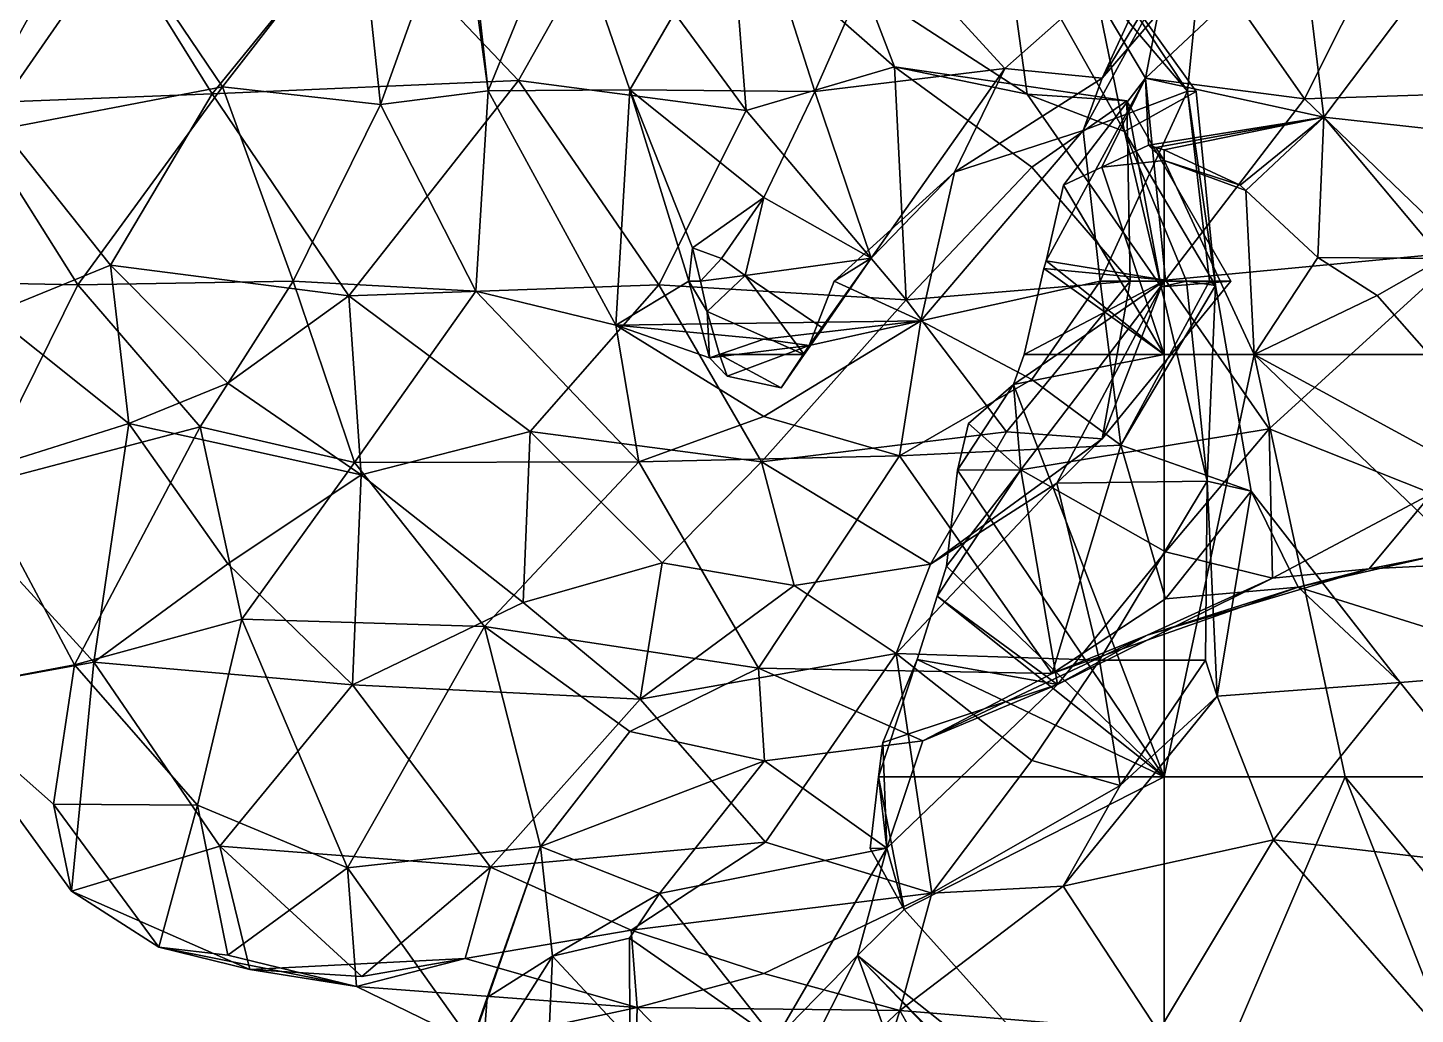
# Model space of a CAD drawing. Extents: x 290034 to 295698, y 4553723 to 4561693.
# Drawn here: x 291363.1 to 291493.6, y 4554009.3 to 4554102.1 of the extents above; entities that cross this region are included whole.
import ezdxf

# ---------------------------------------------------------------- set-up
doc = ezdxf.new("R2010")
doc.units = 0
doc.layers.add('Au_ppm_Pref_-_0_2', color=7, linetype='CONTINUOUS')

msp = doc.modelspace()

# ---------------------------------------------------------------- linework, layer by layer
at = {"layer": 'Au_ppm_Pref_-_0_2'}
for points in [[(291464.18, 4554097.33, 1816.48), (291471.18, 4554112.55, 1823.28), (291481.23, 4554117.09, 1817.36)], [(291481.23, 4554117.09, 1817.36), (291473.91, 4554113.47, 1811.41), (291464.18, 4554097.33, 1816.48)], [(291483.2, 4554095.39, 1824.23), (291493.66, 4554116.26, 1823.91), (291471.18, 4554112.55, 1823.28)], [(291483.2, 4554095.39, 1824.23), (291504.62, 4554096.07, 1824.93), (291493.66, 4554116.26, 1823.91)], [(291394.34, 4554113.16, 1799.5), (291403.75, 4554115.64, 1805.57), (291396.28, 4554094.85, 1804.73)], [(291403.75, 4554115.64, 1805.57), (291406.42, 4554096.13, 1811.45), (291396.28, 4554094.85, 1804.73)], [(291404.45, 4554113.89, 1811.49), (291406.42, 4554096.13, 1811.45), (291403.75, 4554115.64, 1805.57)], [(291419.74, 4554096.23, 1816.89), (291413.67, 4554113.89, 1814.36), (291430.92, 4554115.54, 1817.29)], [(291430.92, 4554115.54, 1817.29), (291437.13, 4554096.07, 1821.11), (291419.74, 4554096.23, 1816.89)], [(291443.59, 4554110.72, 1823.78), (291437.13, 4554096.07, 1821.11), (291430.92, 4554115.54, 1817.29)], [(291358.74, 4554095, 1776.84), (291369.19, 4554113.96, 1776.89), (291345.66, 4554109.53, 1778.02)], [(291358.8, 4554092.18, 1797.35), (291354.78, 4554113.66, 1795.56), (291371.74, 4554110.85, 1797.48)], [(291358.74, 4554095, 1776.84), (291380.46, 4554095.86, 1775.17), (291369.19, 4554113.96, 1776.89)], [(291394.3, 4554112.87, 1776.01), (291369.19, 4554113.96, 1776.89), (291380.46, 4554095.86, 1775.17)], [(291394.34, 4554113.16, 1799.5), (291381.43, 4554096.51, 1799.98), (291371.74, 4554110.85, 1797.48)], [(291394.34, 4554113.16, 1799.5), (291396.28, 4554094.85, 1804.73), (291381.43, 4554096.51, 1799.98)], [(291404.45, 4554113.89, 1811.49), (291413.67, 4554113.89, 1814.36), (291406.42, 4554096.13, 1811.45)], [(291406.42, 4554096.13, 1811.45), (291413.67, 4554113.89, 1814.36), (291419.74, 4554096.23, 1816.89)], [(291457.83, 4554112.98, 1805.98), (291472.2, 4554096.1, 1805.49), (291473.91, 4554113.47, 1811.41)], [(291482.93, 4554111.12, 1831.96), (291468.25, 4554097.33, 1829.99), (291458.48, 4554113.73, 1828.88)], [(291468.25, 4554097.33, 1829.99), (291471.18, 4554112.55, 1823.28), (291458.48, 4554113.73, 1828.88)], [(291464.18, 4554097.33, 1816.48), (291473.91, 4554113.47, 1811.41), (291462.38, 4554092.42, 1812.11)], [(291473.91, 4554113.47, 1811.41), (291472.2, 4554096.1, 1805.49), (291462.38, 4554092.42, 1812.11)], [(291380.46, 4554095.86, 1775.17), (291409.27, 4554097.11, 1774.6), (291394.3, 4554112.87, 1776.01)], [(291394.3, 4554112.87, 1776.01), (291409.27, 4554097.11, 1774.6), (291417.68, 4554112.03, 1777.45)], [(291430.69, 4554094.27, 1777.23), (291417.68, 4554112.03, 1777.45), (291409.27, 4554097.11, 1774.6)], [(291430.69, 4554094.27, 1777.23), (291429.29, 4554111.88, 1782.76), (291417.68, 4554112.03, 1777.45)], [(291430.69, 4554094.27, 1777.23), (291444.64, 4554098.39, 1780.93), (291429.29, 4554111.88, 1782.76)], [(291441.82, 4554105.74, 1788.98), (291429.29, 4554111.88, 1782.76), (291444.64, 4554098.39, 1780.93)], [(291441.82, 4554105.74, 1788.98), (291457.11, 4554095.82, 1787.68), (291454.79, 4554112.69, 1794.06)], [(291471.18, 4554112.55, 1823.28), (291455, 4554098.23, 1821.46), (291443.59, 4554110.72, 1823.78)], [(291466.26, 4554092.32, 1794.75), (291462.5, 4554110.73, 1799.62), (291454.79, 4554112.69, 1794.06)], [(291466.26, 4554092.32, 1794.75), (291454.79, 4554112.69, 1794.06), (291457.11, 4554095.82, 1787.68)], [(291455, 4554098.23, 1821.46), (291471.18, 4554112.55, 1823.28), (291464.18, 4554097.33, 1816.48)], [(291457.83, 4554112.98, 1805.98), (291462.5, 4554110.73, 1799.62), (291472.2, 4554096.1, 1805.49)], [(291468.25, 4554097.33, 1829.99), (291483.2, 4554095.39, 1824.23), (291471.18, 4554112.55, 1823.28)], [(291371.74, 4554110.85, 1797.48), (291381.43, 4554096.51, 1799.98), (291358.8, 4554092.18, 1797.35)], [(291455, 4554098.23, 1821.46), (291437.13, 4554096.07, 1821.11), (291443.59, 4554110.72, 1823.78)], [(291466.26, 4554092.32, 1794.75), (291473, 4554096.07, 1799.62), (291462.5, 4554110.73, 1799.62)], [(291473, 4554096.07, 1799.62), (291472.2, 4554096.1, 1805.49), (291462.5, 4554110.73, 1799.62)], [(291468.25, 4554097.33, 1829.99), (291482.93, 4554111.12, 1831.96), (291485.01, 4554093.66, 1833.38)], [(291485.01, 4554093.66, 1833.38), (291482.93, 4554111.12, 1831.96), (291495.33, 4554107.36, 1833.08)], [(291485.01, 4554093.66, 1833.38), (291495.33, 4554107.36, 1833.08), (291503.29, 4554091.65, 1834.53)], [(291441.82, 4554105.74, 1788.98), (291444.64, 4554098.39, 1780.93), (291457.11, 4554095.82, 1787.68)], [(291430.69, 4554094.27, 1777.23), (291445.73, 4554076.48, 1777.37), (291444.64, 4554098.39, 1780.93)], [(291455, 4554098.23, 1821.46), (291442.45, 4554080.39, 1821.48), (291437.13, 4554096.07, 1821.11)], [(291455, 4554098.23, 1821.46), (291450.29, 4554088.5, 1817.43), (291442.45, 4554080.39, 1821.48)], [(291457.11, 4554095.82, 1787.68), (291444.64, 4554098.39, 1780.93), (291466.5, 4554095.19, 1781.8)], [(291457.54, 4554088.95, 1778.23), (291444.64, 4554098.39, 1780.93), (291445.73, 4554076.48, 1777.37)], [(291466.5, 4554095.19, 1781.8), (291444.64, 4554098.39, 1780.93), (291457.54, 4554088.95, 1778.23)], [(291455, 4554098.23, 1821.46), (291464.18, 4554097.33, 1816.48), (291450.29, 4554088.5, 1817.43)], [(291367.83, 4554077.9, 1799.91), (291358.8, 4554092.18, 1797.35), (291381.43, 4554096.51, 1799.98)], [(291381.43, 4554096.51, 1799.98), (291388.06, 4554078.25, 1802.67), (291367.83, 4554077.9, 1799.91)], [(291409.27, 4554097.11, 1774.6), (291380.46, 4554095.86, 1775.17), (291393.31, 4554076.86, 1775.15)], [(291396.28, 4554094.85, 1804.73), (291388.06, 4554078.25, 1802.67), (291381.43, 4554096.51, 1799.98)], [(291409.27, 4554097.11, 1774.6), (291393.31, 4554076.86, 1775.15), (291422.48, 4554077.9, 1774.92)], [(291406.42, 4554096.13, 1811.45), (291405.27, 4554077.31, 1805.83), (291396.28, 4554094.85, 1804.73)], [(291418.41, 4554074.1, 1811.65), (291405.27, 4554077.31, 1805.83), (291406.42, 4554096.13, 1811.45)], [(291419.74, 4554096.23, 1816.89), (291418.41, 4554074.1, 1811.65), (291406.42, 4554096.13, 1811.45)], [(291422.48, 4554077.9, 1774.92), (291430.69, 4554094.27, 1777.23), (291409.27, 4554097.11, 1774.6)], [(291425.3, 4554078.25, 1817.43), (291418.41, 4554074.1, 1811.65), (291419.74, 4554096.23, 1816.89)], [(291425.3, 4554078.25, 1817.43), (291419.74, 4554096.23, 1816.89), (291425.62, 4554081.38, 1819.47)], [(291425.62, 4554081.38, 1819.47), (291419.74, 4554096.23, 1816.89), (291432.34, 4554086.1, 1820.05)], [(291437.13, 4554096.07, 1821.11), (291432.34, 4554086.1, 1820.05), (291419.74, 4554096.23, 1816.89)], [(291464.18, 4554097.33, 1816.48), (291462.38, 4554092.42, 1812.11), (291450.29, 4554088.5, 1817.43)], [(291458.9, 4554080.15, 1827.72), (291468.25, 4554097.33, 1829.99), (291460.54, 4554087.27, 1829.42)], [(291470.12, 4554078.32, 1823.36), (291468.25, 4554097.33, 1829.99), (291458.9, 4554080.15, 1827.72)], [(291460.54, 4554087.27, 1829.42), (291468.25, 4554097.33, 1829.99), (291464.13, 4554088.95, 1830.72)], [(291464.13, 4554088.95, 1830.72), (291468.25, 4554097.33, 1829.99), (291468.54, 4554091.02, 1832.32)], [(291468.54, 4554091.02, 1832.32), (291468.25, 4554097.33, 1829.99), (291485.01, 4554093.66, 1833.38)], [(291468.25, 4554097.33, 1829.99), (291470.12, 4554078.32, 1823.36), (291483.2, 4554095.39, 1824.23)], [(291370.88, 4554079.75, 1777.08), (291380.46, 4554095.86, 1775.17), (291358.74, 4554095, 1776.84)], [(291358.74, 4554095, 1776.84), (291359.68, 4554075.16, 1780.4), (291370.88, 4554079.75, 1777.08)], [(291380.46, 4554095.86, 1775.17), (291370.88, 4554079.75, 1777.08), (291393.31, 4554076.86, 1775.15)], [(291396.28, 4554094.85, 1804.73), (291405.27, 4554077.31, 1805.83), (291388.06, 4554078.25, 1802.67)], [(291432.34, 4554086.1, 1820.05), (291437.13, 4554096.07, 1821.11), (291442.45, 4554080.39, 1821.48)], [(291466.26, 4554092.32, 1794.75), (291457.11, 4554095.82, 1787.68), (291469.72, 4554077.69, 1787.8)], [(291457.11, 4554095.82, 1787.68), (291466.5, 4554095.19, 1781.8), (291469.72, 4554077.69, 1787.8)], [(291466.5, 4554095.19, 1781.8), (291457.54, 4554088.95, 1778.23), (291466.8, 4554078.25, 1777.43)], [(291462.38, 4554092.42, 1812.11), (291472.2, 4554096.1, 1805.49), (291463.99, 4554078.25, 1808.6)], [(291463.99, 4554078.25, 1808.6), (291472.2, 4554096.1, 1805.49), (291474.26, 4554078.25, 1805.55)], [(291466.26, 4554092.32, 1794.75), (291474.84, 4554077.82, 1800.1), (291473, 4554096.07, 1799.62)], [(291469.72, 4554077.69, 1787.8), (291466.5, 4554095.19, 1781.8), (291476.27, 4554078.25, 1781.8)], [(291476.27, 4554078.25, 1781.8), (291466.5, 4554095.19, 1781.8), (291466.8, 4554078.25, 1777.43)], [(291483.2, 4554095.39, 1824.23), (291470.12, 4554078.32, 1823.36), (291498.16, 4554081.01, 1822.27)], [(291472.2, 4554096.1, 1805.49), (291474.84, 4554077.82, 1800.1), (291474.26, 4554078.25, 1805.55)], [(291472.2, 4554096.1, 1805.49), (291473, 4554096.07, 1799.62), (291474.84, 4554077.82, 1800.1)], [(291483.2, 4554095.39, 1824.23), (291498.16, 4554081.01, 1822.27), (291504.62, 4554096.07, 1824.93)], [(291430.69, 4554094.27, 1777.23), (291422.48, 4554077.9, 1774.92), (291445.73, 4554076.48, 1777.37)], [(291469.23, 4554090.82, 1832.47), (291468.54, 4554091.02, 1832.32), (291485.01, 4554093.66, 1833.38)], [(291470, 4554090.59, 1832.65), (291469.23, 4554090.82, 1832.47), (291485.01, 4554093.66, 1833.38)], [(291477.16, 4554087.25, 1834.74), (291470, 4554090.59, 1832.65), (291485.01, 4554093.66, 1833.38)], [(291485.01, 4554093.66, 1833.38), (291477.67, 4554086.77, 1834.85), (291477.16, 4554087.25, 1834.74)], [(291485.01, 4554093.66, 1833.38), (291484.45, 4554080.46, 1836.28), (291477.67, 4554086.77, 1834.85)], [(291496.16, 4554080.36, 1836.38), (291484.45, 4554080.46, 1836.28), (291485.01, 4554093.66, 1833.38)], [(291496.16, 4554080.36, 1836.38), (291485.01, 4554093.66, 1833.38), (291503.29, 4554091.65, 1834.53)], [(291462.38, 4554092.42, 1812.11), (291447.1, 4554074.5, 1812.32), (291450.29, 4554088.5, 1817.43)], [(291462.38, 4554092.42, 1812.11), (291463.99, 4554078.25, 1808.6), (291447.1, 4554074.5, 1812.32)], [(291466.26, 4554092.32, 1794.75), (291472.11, 4554078.25, 1793.68), (291474.84, 4554077.82, 1800.1)], [(291466.26, 4554092.32, 1794.75), (291469.72, 4554077.69, 1787.8), (291472.11, 4554078.25, 1793.68)], [(291358.8, 4554092.18, 1797.35), (291367.83, 4554077.9, 1799.91), (291350.65, 4554078.25, 1796.55)], [(291464.13, 4554088.95, 1830.72), (291468.54, 4554091.02, 1832.32), (291470, 4554089.57, 1832.47)], [(291468.54, 4554091.02, 1832.32), (291469.23, 4554090.82, 1832.47), (291470, 4554089.57, 1832.47)], [(291469.23, 4554090.82, 1832.47), (291470, 4554090.59, 1832.65), (291470, 4554089.57, 1832.47)], [(291470, 4554090.59, 1832.65), (291477.16, 4554087.25, 1834.74), (291470, 4554089.57, 1832.47)], [(291442.45, 4554080.39, 1821.48), (291450.29, 4554088.5, 1817.43), (291438.97, 4554078.25, 1817.43)], [(291450.29, 4554088.5, 1817.43), (291447.1, 4554074.5, 1812.32), (291438.97, 4554078.25, 1817.43)], [(291457.54, 4554088.95, 1778.23), (291445.73, 4554076.48, 1777.37), (291466.8, 4554078.25, 1777.43)], [(291470, 4554071.34, 1829.32), (291460.54, 4554087.27, 1829.42), (291464.13, 4554088.95, 1830.72)], [(291470, 4554071.34, 1829.32), (291464.13, 4554088.95, 1830.72), (291470, 4554089.57, 1832.47)], [(291477.16, 4554087.25, 1834.74), (291477.67, 4554086.77, 1834.85), (291470, 4554089.57, 1832.47)], [(291477.67, 4554086.77, 1834.85), (291478.48, 4554071.34, 1832.47), (291470, 4554089.57, 1832.47)], [(291470, 4554071.34, 1829.32), (291470, 4554089.57, 1832.47), (291478.48, 4554071.34, 1832.47)], [(291458.9, 4554080.15, 1827.72), (291460.54, 4554087.27, 1829.42), (291470, 4554071.34, 1829.32)], [(291425.62, 4554081.38, 1819.47), (291432.34, 4554086.1, 1820.05), (291428.35, 4554080.38, 1820.02)], [(291428.35, 4554080.38, 1820.02), (291432.34, 4554086.1, 1820.05), (291430.59, 4554078.76, 1820.37)], [(291432.34, 4554086.1, 1820.05), (291442.45, 4554080.39, 1821.48), (291430.59, 4554078.76, 1820.37)], [(291477.67, 4554086.77, 1834.85), (291484.45, 4554080.46, 1836.28), (291478.48, 4554071.34, 1832.47)], [(291425.3, 4554078.25, 1817.43), (291425.62, 4554081.38, 1819.47), (291426.39, 4554078.25, 1819.23)], [(291425.62, 4554081.38, 1819.47), (291428.35, 4554080.38, 1820.02), (291426.39, 4554078.25, 1819.23)], [(291470.12, 4554078.32, 1823.36), (291479.87, 4554064.37, 1820.71), (291498.16, 4554081.01, 1822.27)], [(291484.45, 4554080.46, 1836.28), (291490.03, 4554076.89, 1837.74), (291478.48, 4554071.34, 1832.47)], [(291498.16, 4554081.01, 1822.27), (291479.87, 4554064.37, 1820.71), (291495.18, 4554058.26, 1817.96)], [(291496.16, 4554080.36, 1836.38), (291490.03, 4554076.89, 1837.74), (291484.45, 4554080.46, 1836.28)], [(291372.62, 4554064.85, 1783.14), (291370.88, 4554079.75, 1777.08), (291359.68, 4554075.16, 1780.4)], [(291372.62, 4554064.85, 1783.14), (291381.94, 4554068.66, 1778.6), (291370.88, 4554079.75, 1777.08)], [(291381.94, 4554068.66, 1778.6), (291393.31, 4554076.86, 1775.15), (291370.88, 4554079.75, 1777.08)], [(291426.39, 4554078.25, 1819.23), (291428.35, 4554080.38, 1820.02), (291430.59, 4554078.76, 1820.37)], [(291442.45, 4554080.39, 1821.48), (291437.89, 4554073.81, 1821.53), (291430.59, 4554078.76, 1820.37)], [(291436.15, 4554071.34, 1820.75), (291437.89, 4554073.81, 1821.53), (291442.45, 4554080.39, 1821.48)], [(291436.15, 4554071.34, 1820.75), (291442.45, 4554080.39, 1821.48), (291436.61, 4554072.2, 1817.43)], [(291442.45, 4554080.39, 1821.48), (291438.97, 4554078.25, 1817.43), (291436.61, 4554072.2, 1817.43)], [(291458.68, 4554079.43, 1827.57), (291470, 4554071.34, 1829.32), (291456.84, 4554071.34, 1825.99)], [(291470.12, 4554078.32, 1823.36), (291458.68, 4554079.43, 1827.57), (291456.84, 4554071.34, 1825.99)], [(291458.9, 4554080.15, 1827.72), (291470, 4554071.34, 1829.32), (291458.68, 4554079.43, 1827.57)], [(291458.68, 4554079.43, 1827.57), (291470.12, 4554078.32, 1823.36), (291458.9, 4554080.15, 1827.72)], [(291490.03, 4554076.89, 1837.74), (291496.16, 4554080.36, 1836.38), (291494.92, 4554071.34, 1838.6)], [(291350.65, 4554078.25, 1796.55), (291367.83, 4554077.9, 1799.91), (291358.49, 4554059.06, 1798.76)], [(291379.34, 4554064.53, 1802.21), (291358.49, 4554059.06, 1798.76), (291367.83, 4554077.9, 1799.91)], [(291388.06, 4554078.25, 1802.67), (291379.34, 4554064.53, 1802.21), (291367.83, 4554077.9, 1799.91)], [(291393.84, 4554061.18, 1803.83), (291379.34, 4554064.53, 1802.21), (291388.06, 4554078.25, 1802.67)], [(291388.06, 4554078.25, 1802.67), (291405.27, 4554077.31, 1805.83), (291393.84, 4554061.18, 1803.83)], [(291410.36, 4554064.1, 1776.67), (291422.48, 4554077.9, 1774.92), (291393.31, 4554076.86, 1775.15)], [(291432.11, 4554061.25, 1777.41), (291422.48, 4554077.9, 1774.92), (291410.36, 4554064.1, 1776.67)], [(291427.23, 4554071.03, 1817.43), (291418.41, 4554074.1, 1811.65), (291425.3, 4554078.25, 1817.43)], [(291445.73, 4554076.48, 1777.37), (291422.48, 4554077.9, 1774.92), (291432.11, 4554061.25, 1777.41)], [(291427.01, 4554075.4, 1819), (291425.3, 4554078.25, 1817.43), (291426.39, 4554078.25, 1819.23)], [(291427.01, 4554075.4, 1819), (291427.23, 4554071.03, 1817.43), (291425.3, 4554078.25, 1817.43)], [(291427.01, 4554075.4, 1819), (291426.39, 4554078.25, 1819.23), (291430.59, 4554078.76, 1820.37)], [(291427.01, 4554075.4, 1819), (291430.59, 4554078.76, 1820.37), (291436.15, 4554071.34, 1820.75)], [(291430.59, 4554078.76, 1820.37), (291437.89, 4554073.81, 1821.53), (291436.15, 4554071.34, 1820.75)], [(291438.97, 4554078.25, 1817.43), (291447.1, 4554074.5, 1812.32), (291436.61, 4554072.2, 1817.43)], [(291466.8, 4554078.25, 1777.43), (291445.73, 4554076.48, 1777.37), (291455.16, 4554064.06, 1778.19)], [(291457.54, 4554069, 1808.64), (291447.1, 4554074.5, 1812.32), (291463.99, 4554078.25, 1808.6)], [(291464.16, 4554063.42, 1781.8), (291466.8, 4554078.25, 1777.43), (291455.16, 4554064.06, 1778.19)], [(291470.12, 4554078.32, 1823.36), (291456.84, 4554071.34, 1825.99), (291455.82, 4554068.52, 1825.56)], [(291470.12, 4554078.32, 1823.36), (291455.82, 4554068.52, 1825.56), (291456.53, 4554060.5, 1823.12)], [(291470.12, 4554078.32, 1823.36), (291456.53, 4554060.5, 1823.12), (291479.87, 4554064.37, 1820.71)], [(291457.54, 4554069, 1808.64), (291463.99, 4554078.25, 1808.6), (291465.92, 4554062.82, 1804.37)], [(291463.99, 4554078.25, 1808.6), (291474.26, 4554078.25, 1805.55), (291465.92, 4554062.82, 1804.37)], [(291469.72, 4554077.69, 1787.8), (291476.27, 4554078.25, 1781.8), (291464.16, 4554063.42, 1781.8)], [(291464.16, 4554063.42, 1781.8), (291476.27, 4554078.25, 1781.8), (291466.8, 4554078.25, 1777.43)], [(291474.26, 4554078.25, 1805.55), (291474.84, 4554077.82, 1800.1), (291465.92, 4554062.82, 1804.37)], [(291474.05, 4554059.43, 1793.03), (291472.11, 4554078.25, 1793.68), (291469.72, 4554077.69, 1787.8)], [(291472.11, 4554078.25, 1793.68), (291474.05, 4554059.43, 1793.03), (291474.84, 4554077.82, 1800.1)], [(291393.31, 4554076.86, 1775.15), (291381.94, 4554068.66, 1778.6), (291394.47, 4554060.02, 1781.6)], [(291393.31, 4554076.86, 1775.15), (291394.47, 4554060.02, 1781.6), (291410.36, 4554064.1, 1776.67)], [(291420.59, 4554061.25, 1804.66), (291393.84, 4554061.18, 1803.83), (291405.27, 4554077.31, 1805.83)], [(291418.41, 4554074.1, 1811.65), (291420.59, 4554061.25, 1804.66), (291405.27, 4554077.31, 1805.83)], [(291459.9, 4554059.26, 1787.18), (291474.05, 4554059.43, 1793.03), (291469.72, 4554077.69, 1787.8)], [(291469.72, 4554077.69, 1787.8), (291464.16, 4554063.42, 1781.8), (291459.9, 4554059.26, 1787.18)], [(291465.92, 4554062.82, 1804.37), (291474.84, 4554077.82, 1800.1), (291478.18, 4554058.5, 1799.52)], [(291478.18, 4554058.5, 1799.52), (291474.84, 4554077.82, 1800.1), (291474.05, 4554059.43, 1793.03)], [(291478.48, 4554071.34, 1832.47), (291490.03, 4554076.89, 1837.74), (291494.92, 4554071.34, 1838.6)], [(291427.01, 4554075.4, 1819), (291436.15, 4554071.34, 1820.75), (291428.17, 4554071.34, 1818.73)], [(291427.23, 4554071.03, 1817.43), (291427.01, 4554075.4, 1819), (291428.17, 4554071.34, 1818.73)], [(291445.73, 4554076.48, 1777.37), (291432.11, 4554061.25, 1777.41), (291455.16, 4554064.06, 1778.19)], [(291359.68, 4554075.16, 1780.4), (291354.13, 4554059.02, 1787.85), (291372.62, 4554064.85, 1783.14)], [(291418.41, 4554074.1, 1811.65), (291432.34, 4554072.8, 1815.62), (291447.1, 4554074.5, 1812.32)], [(291418.41, 4554074.1, 1811.65), (291447.1, 4554074.5, 1812.32), (291432.34, 4554065.5, 1809.8)], [(291432.34, 4554072.8, 1815.62), (291418.41, 4554074.1, 1811.65), (291427.23, 4554071.03, 1817.43)], [(291420.59, 4554061.25, 1804.66), (291418.41, 4554074.1, 1811.65), (291432.34, 4554065.5, 1809.8)], [(291445.11, 4554061.82, 1805.15), (291432.34, 4554065.5, 1809.8), (291447.1, 4554074.5, 1812.32)], [(291432.34, 4554072.8, 1815.62), (291436.61, 4554072.2, 1817.43), (291447.1, 4554074.5, 1812.32)], [(291445.11, 4554061.82, 1805.15), (291447.1, 4554074.5, 1812.32), (291457.54, 4554069, 1808.64)], [(291427.23, 4554071.03, 1817.43), (291436.61, 4554072.2, 1817.43), (291432.34, 4554072.8, 1815.62)], [(291427.23, 4554071.03, 1817.43), (291428.91, 4554069.31, 1818.8), (291436.61, 4554072.2, 1817.43)], [(291427.23, 4554071.03, 1817.43), (291428.17, 4554071.34, 1818.73), (291428.91, 4554069.31, 1818.8)], [(291428.17, 4554071.34, 1818.73), (291436.15, 4554071.34, 1820.75), (291433.96, 4554068.22, 1820.01)], [(291428.91, 4554069.31, 1818.8), (291428.17, 4554071.34, 1818.73), (291433.96, 4554068.22, 1820.01)], [(291433.96, 4554068.22, 1820.01), (291436.61, 4554072.2, 1817.43), (291428.91, 4554069.31, 1818.8)], [(291433.96, 4554068.22, 1820.01), (291436.15, 4554071.34, 1820.75), (291436.61, 4554072.2, 1817.43)], [(291455.82, 4554068.52, 1825.56), (291456.84, 4554071.34, 1825.99), (291470, 4554071.34, 1829.32)], [(291455.82, 4554068.52, 1825.56), (291470, 4554071.34, 1829.32), (291470, 4554031.65, 1826.98)], [(291470, 4554031.65, 1826.98), (291470, 4554071.34, 1829.32), (291478.48, 4554071.34, 1832.47)], [(291478.48, 4554071.34, 1832.47), (291487.03, 4554031.65, 1832.47), (291470, 4554031.65, 1826.98)], [(291494.92, 4554071.34, 1838.6), (291499.96, 4554059.66, 1839.05), (291478.48, 4554071.34, 1832.47)], [(291499.96, 4554059.66, 1839.05), (291520, 4554031.65, 1843.11), (291478.48, 4554071.34, 1832.47)], [(291520, 4554031.65, 1843.11), (291487.03, 4554031.65, 1832.47), (291478.48, 4554071.34, 1832.47)], [(291445.11, 4554061.82, 1805.15), (291457.54, 4554069, 1808.64), (291465.92, 4554062.82, 1804.37)], [(291372.62, 4554064.85, 1783.14), (291394.47, 4554060.02, 1781.6), (291381.94, 4554068.66, 1778.6)], [(291450.57, 4554060.48, 1823.76), (291451.61, 4554064.87, 1824.28), (291455.82, 4554068.52, 1825.56)], [(291450.57, 4554060.48, 1823.76), (291455.82, 4554068.52, 1825.56), (291470, 4554031.65, 1826.98)], [(291456.53, 4554060.5, 1823.12), (291455.82, 4554068.52, 1825.56), (291451.61, 4554064.87, 1824.28)], [(291369.33, 4554042.41, 1787.68), (291372.62, 4554064.85, 1783.14), (291354.13, 4554059.02, 1787.85)], [(291372.62, 4554064.85, 1783.14), (291369.33, 4554042.41, 1787.68), (291381.94, 4554051.65, 1784.81)], [(291372.62, 4554064.85, 1783.14), (291381.94, 4554051.65, 1784.81), (291394.47, 4554060.02, 1781.6)], [(291445.11, 4554061.82, 1805.15), (291420.59, 4554061.25, 1804.66), (291432.34, 4554065.5, 1809.8)], [(291450.57, 4554060.48, 1823.76), (291456.53, 4554060.5, 1823.12), (291451.61, 4554064.87, 1824.28)], [(291358.49, 4554059.06, 1798.76), (291379.34, 4554064.53, 1802.21), (291367.52, 4554042.15, 1801.39)], [(291383.23, 4554046.46, 1803.67), (291367.52, 4554042.15, 1801.39), (291379.34, 4554064.53, 1802.21)], [(291383.23, 4554046.46, 1803.67), (291379.34, 4554064.53, 1802.21), (291393.84, 4554061.18, 1803.83)], [(291410.36, 4554064.1, 1776.67), (291394.47, 4554060.02, 1781.6), (291409.7, 4554048.04, 1782.4)], [(291410.36, 4554064.1, 1776.67), (291409.7, 4554048.04, 1782.4), (291422.79, 4554051.75, 1780.34)], [(291410.36, 4554064.1, 1776.67), (291422.79, 4554051.75, 1780.34), (291432.11, 4554061.25, 1777.41)], [(291432.11, 4554061.25, 1777.41), (291448.02, 4554051.64, 1780.32), (291455.16, 4554064.06, 1778.19)], [(291464.16, 4554063.42, 1781.8), (291455.16, 4554064.06, 1778.19), (291448.02, 4554051.64, 1780.32)], [(291456.53, 4554060.5, 1823.12), (291470.14, 4554052.79, 1819.98), (291479.87, 4554064.37, 1820.71)], [(291480.19, 4554050.3, 1816.07), (291479.87, 4554064.37, 1820.71), (291470.14, 4554052.79, 1819.98)], [(291479.87, 4554064.37, 1820.71), (291480.19, 4554050.3, 1816.07), (291495.18, 4554058.26, 1817.96)], [(291445.11, 4554061.82, 1805.15), (291465.92, 4554062.82, 1804.37), (291459.46, 4554041.36, 1805.28)], [(291448.02, 4554051.64, 1780.32), (291459.9, 4554059.26, 1787.18), (291464.16, 4554063.42, 1781.8)], [(291465.92, 4554062.82, 1804.37), (291470.14, 4554048.38, 1801.54), (291459.46, 4554041.36, 1805.28)], [(291478.18, 4554058.5, 1799.52), (291470.14, 4554048.38, 1801.54), (291465.92, 4554062.82, 1804.37)], [(291383.23, 4554046.46, 1803.67), (291393.84, 4554061.18, 1803.83), (291406.07, 4554045.77, 1806.36)], [(291420.59, 4554061.25, 1804.66), (291406.07, 4554045.77, 1806.36), (291393.84, 4554061.18, 1803.83)], [(291431.84, 4554041.85, 1805.47), (291406.07, 4554045.77, 1806.36), (291420.59, 4554061.25, 1804.66)], [(291445.11, 4554061.82, 1805.15), (291431.84, 4554041.85, 1805.47), (291420.59, 4554061.25, 1804.66)], [(291432.11, 4554061.25, 1777.41), (291422.79, 4554051.75, 1780.34), (291435.19, 4554049.63, 1782.79)], [(291445.11, 4554061.82, 1805.15), (291459.46, 4554041.36, 1805.28), (291431.84, 4554041.85, 1805.47)], [(291432.11, 4554061.25, 1777.41), (291435.19, 4554049.63, 1782.79), (291448.02, 4554051.64, 1780.32)], [(291394.47, 4554060.02, 1781.6), (291381.94, 4554051.65, 1784.81), (291393.64, 4554040.28, 1787.14)], [(291394.47, 4554060.02, 1781.6), (291393.64, 4554040.28, 1787.14), (291409.7, 4554048.04, 1782.4)], [(291449.54, 4554051.45, 1822.97), (291448.64, 4554048.61, 1822.57), (291456.53, 4554060.5, 1823.12)], [(291448.64, 4554048.61, 1822.57), (291459.97, 4554040.33, 1817.68), (291456.53, 4554060.5, 1823.12)], [(291449.54, 4554051.45, 1822.97), (291456.53, 4554060.5, 1823.12), (291450.57, 4554060.48, 1823.76)], [(291450.57, 4554060.48, 1823.76), (291470, 4554031.65, 1826.98), (291449.54, 4554051.45, 1822.97)], [(291459.97, 4554040.33, 1817.68), (291470.14, 4554052.79, 1819.98), (291456.53, 4554060.5, 1823.12)], [(291358.49, 4554059.06, 1798.76), (291367.52, 4554042.15, 1801.39), (291353.64, 4554039.56, 1793.58)], [(291353.64, 4554039.56, 1793.58), (291369.33, 4554042.41, 1787.68), (291354.13, 4554059.02, 1787.85)], [(291444.79, 4554043.22, 1787.86), (291463.92, 4554042.61, 1790.67), (291459.9, 4554059.26, 1787.18)], [(291444.79, 4554043.22, 1787.86), (291459.9, 4554059.26, 1787.18), (291448.02, 4554051.64, 1780.32)], [(291474.05, 4554059.43, 1793.03), (291459.9, 4554059.26, 1787.18), (291463.92, 4554042.61, 1790.67)], [(291473.88, 4554042.61, 1793.68), (291474.05, 4554059.43, 1793.03), (291463.92, 4554042.61, 1790.67)], [(291482.62, 4554049.47, 1806.22), (291470.14, 4554048.38, 1801.54), (291478.18, 4554058.5, 1799.52)], [(291474.99, 4554039.21, 1798.57), (291474.05, 4554059.43, 1793.03), (291473.88, 4554042.61, 1793.68)], [(291474.05, 4554059.43, 1793.03), (291474.99, 4554039.21, 1798.57), (291478.18, 4554058.5, 1799.52)], [(291478.18, 4554058.5, 1799.52), (291474.99, 4554039.21, 1798.57), (291492.19, 4554040.49, 1801.8)], [(291492.19, 4554040.49, 1801.8), (291482.62, 4554049.47, 1806.22), (291478.18, 4554058.5, 1799.52)], [(291495.18, 4554058.26, 1817.96), (291480.19, 4554050.3, 1816.07), (291489.28, 4554051.18, 1811.49)], [(291495.18, 4554058.26, 1817.96), (291489.28, 4554051.18, 1811.49), (291501.84, 4554051.81, 1811.49)], [(291422.79, 4554051.75, 1780.34), (291409.7, 4554048.04, 1782.4), (291420.7, 4554038.95, 1786.29)], [(291422.79, 4554051.75, 1780.34), (291420.7, 4554038.95, 1786.29), (291435.19, 4554049.63, 1782.79)], [(291459.97, 4554040.33, 1817.68), (291480.19, 4554050.3, 1816.07), (291470.14, 4554052.79, 1819.98)], [(291495.33, 4554052.37, 1808.24), (291482.62, 4554049.47, 1806.22), (291507.3, 4554041.72, 1805.7)], [(291489.28, 4554051.18, 1811.49), (291482.62, 4554049.47, 1806.22), (291495.33, 4554052.37, 1808.24)], [(291495.33, 4554052.37, 1808.24), (291501.84, 4554051.81, 1811.49), (291489.28, 4554051.18, 1811.49)], [(291369.33, 4554042.41, 1787.68), (291393.64, 4554040.28, 1787.14), (291381.94, 4554051.65, 1784.81)], [(291444.79, 4554043.22, 1787.86), (291448.02, 4554051.64, 1780.32), (291435.19, 4554049.63, 1782.79)], [(291449.54, 4554051.45, 1822.97), (291470, 4554031.65, 1826.98), (291448.64, 4554048.61, 1822.57)], [(291482.62, 4554049.47, 1806.22), (291489.28, 4554051.18, 1811.49), (291468.39, 4554044.97, 1811.81)], [(291489.28, 4554051.18, 1811.49), (291480.19, 4554050.3, 1816.07), (291468.39, 4554044.97, 1811.81)], [(291444.79, 4554043.22, 1787.86), (291435.19, 4554049.63, 1782.79), (291420.7, 4554038.95, 1786.29)], [(291459.46, 4554041.36, 1805.28), (291470.14, 4554048.38, 1801.54), (291482.62, 4554049.47, 1806.22)], [(291459.46, 4554041.36, 1805.28), (291482.62, 4554049.47, 1806.22), (291468.39, 4554044.97, 1811.81)], [(291459.97, 4554040.33, 1817.68), (291468.39, 4554044.97, 1811.81), (291480.19, 4554050.3, 1816.07)], [(291492.19, 4554040.49, 1801.8), (291507.3, 4554041.72, 1805.7), (291482.62, 4554049.47, 1806.22)], [(291420.7, 4554038.95, 1786.29), (291409.7, 4554048.04, 1782.4), (291393.64, 4554040.28, 1787.14)], [(291448.64, 4554048.61, 1822.57), (291470, 4554031.65, 1826.98), (291446.78, 4554042.68, 1821.74)], [(291448.64, 4554048.61, 1822.57), (291446.78, 4554042.68, 1821.74), (291459.97, 4554040.33, 1817.68)], [(291383.23, 4554046.46, 1803.67), (291379.09, 4554028.96, 1802.35), (291367.52, 4554042.15, 1801.39)], [(291393.17, 4554023.09, 1806.12), (291379.09, 4554028.96, 1802.35), (291383.23, 4554046.46, 1803.67)], [(291393.17, 4554023.09, 1806.12), (291383.23, 4554046.46, 1803.67), (291406.07, 4554045.77, 1806.36)], [(291406.07, 4554045.77, 1806.36), (291411.34, 4554025.07, 1810.51), (291393.17, 4554023.09, 1806.12)], [(291406.07, 4554045.77, 1806.36), (291419.74, 4554035.89, 1809.25), (291411.34, 4554025.07, 1810.51)], [(291419.74, 4554035.89, 1809.25), (291406.07, 4554045.77, 1806.36), (291431.84, 4554041.85, 1805.47)], [(291459.97, 4554040.33, 1817.68), (291447.3, 4554035.01, 1810.07), (291468.39, 4554044.97, 1811.81)], [(291459.46, 4554041.36, 1805.28), (291468.39, 4554044.97, 1811.81), (291447.3, 4554035.01, 1810.07)], [(291444.79, 4554043.22, 1787.86), (291420.7, 4554038.95, 1786.29), (291432.49, 4554025.48, 1789.77)], [(291444.79, 4554043.22, 1787.86), (291432.49, 4554025.48, 1789.77), (291448.15, 4554020.69, 1792.83)], [(291446.78, 4554042.68, 1821.74), (291443.14, 4554031.65, 1820.15), (291443.55, 4554034.87, 1820.45)], [(291470, 4554031.65, 1826.98), (291443.14, 4554031.65, 1820.15), (291446.78, 4554042.68, 1821.74)], [(291443.55, 4554034.87, 1820.45), (291459.97, 4554040.33, 1817.68), (291446.78, 4554042.68, 1821.74)], [(291444.79, 4554043.22, 1787.86), (291448.15, 4554020.69, 1792.83), (291457.54, 4554033.17, 1790.53)], [(291444.79, 4554043.22, 1787.86), (291457.54, 4554033.17, 1790.53), (291463.92, 4554042.61, 1790.67)], [(291465.87, 4554030.83, 1793.68), (291463.92, 4554042.61, 1790.67), (291457.54, 4554033.17, 1790.53)], [(291473.88, 4554042.61, 1793.68), (291463.92, 4554042.61, 1790.67), (291465.87, 4554030.83, 1793.68)], [(291465.87, 4554030.83, 1793.68), (291474.99, 4554039.21, 1798.57), (291473.88, 4554042.61, 1793.68)], [(291353.64, 4554039.56, 1793.58), (291367.21, 4554020.87, 1793.61), (291369.33, 4554042.41, 1787.68)], [(291367.52, 4554042.15, 1801.39), (291365.52, 4554029.07, 1799.62), (291353.64, 4554039.56, 1793.58)], [(291365.52, 4554029.07, 1799.62), (291367.52, 4554042.15, 1801.39), (291379.09, 4554028.96, 1802.35)], [(291367.21, 4554020.87, 1793.61), (291381.16, 4554025.12, 1788.85), (291369.33, 4554042.41, 1787.68)], [(291369.33, 4554042.41, 1787.68), (291381.16, 4554025.12, 1788.85), (291393.64, 4554040.28, 1787.14)], [(291431.84, 4554041.85, 1805.47), (291432.42, 4554033.13, 1812.46), (291419.74, 4554035.89, 1809.25)], [(291459.46, 4554041.36, 1805.28), (291447.3, 4554035.01, 1810.07), (291431.84, 4554041.85, 1805.47)], [(291431.84, 4554041.85, 1805.47), (291447.3, 4554035.01, 1810.07), (291432.42, 4554033.13, 1812.46)], [(291492.19, 4554040.49, 1801.8), (291506.51, 4554022.67, 1801), (291507.3, 4554041.72, 1805.7)], [(291381.16, 4554025.12, 1788.85), (291406.65, 4554023.14, 1787.05), (291393.64, 4554040.28, 1787.14)], [(291406.65, 4554023.14, 1787.05), (291420.7, 4554038.95, 1786.29), (291393.64, 4554040.28, 1787.14)], [(291443.55, 4554034.87, 1820.45), (291443.9, 4554024.94, 1817.65), (291459.97, 4554040.33, 1817.68)], [(291459.97, 4554040.33, 1817.68), (291443.9, 4554024.94, 1817.65), (291447.3, 4554035.01, 1810.07)], [(291480.28, 4554025.71, 1801.04), (291492.19, 4554040.49, 1801.8), (291474.99, 4554039.21, 1798.57)], [(291480.28, 4554025.71, 1801.04), (291506.51, 4554022.67, 1801), (291492.19, 4554040.49, 1801.8)], [(291365.52, 4554029.07, 1799.62), (291367.21, 4554020.87, 1793.61), (291353.64, 4554039.56, 1793.58)], [(291432.49, 4554025.48, 1789.77), (291420.7, 4554038.95, 1786.29), (291406.65, 4554023.14, 1787.05)], [(291480.28, 4554025.71, 1801.04), (291474.99, 4554039.21, 1798.57), (291460.51, 4554021.34, 1797.06)], [(291474.99, 4554039.21, 1798.57), (291465.87, 4554030.83, 1793.68), (291460.51, 4554021.34, 1797.06)], [(291419.74, 4554035.89, 1809.25), (291432.42, 4554033.13, 1812.46), (291411.34, 4554025.07, 1810.51)], [(291447.3, 4554035.01, 1810.07), (291443.9, 4554024.94, 1817.65), (291432.42, 4554033.13, 1812.46)], [(291443.9, 4554024.94, 1817.65), (291443.55, 4554034.87, 1820.45), (291443.14, 4554031.65, 1820.15)], [(291422.54, 4554020.65, 1814.73), (291411.34, 4554025.07, 1810.51), (291432.42, 4554033.13, 1812.46)], [(291432.42, 4554033.13, 1812.46), (291443.9, 4554024.94, 1817.65), (291422.54, 4554020.65, 1814.73)], [(291465.87, 4554030.83, 1793.68), (291457.54, 4554033.17, 1790.53), (291448.15, 4554020.69, 1792.83)], [(291442.35, 4554024.9, 1819.45), (291443.14, 4554031.65, 1820.15), (291445.54, 4554019.16, 1819.83)], [(291443.9, 4554024.94, 1817.65), (291443.14, 4554031.65, 1820.15), (291442.35, 4554024.9, 1819.45)], [(291445.54, 4554019.16, 1819.83), (291443.14, 4554031.65, 1820.15), (291470, 4554031.65, 1826.98)], [(291445.54, 4554019.16, 1819.83), (291470, 4554031.65, 1826.98), (291470, 4553991.97, 1824)], [(291470, 4553991.97, 1824), (291470, 4554031.65, 1826.98), (291487.03, 4554031.65, 1832.47)], [(291487.03, 4554031.65, 1832.47), (291502.63, 4553991.97, 1832.47), (291470, 4553991.97, 1824)], [(291487.03, 4554031.65, 1832.47), (291520, 4554031.65, 1843.11), (291520, 4553991.97, 1836.99)], [(291520, 4553991.97, 1836.99), (291502.63, 4553991.97, 1832.47), (291487.03, 4554031.65, 1832.47)], [(291460.51, 4554021.34, 1797.06), (291465.87, 4554030.83, 1793.68), (291448.15, 4554020.69, 1792.83)], [(291375.45, 4554015.62, 1799.62), (291365.52, 4554029.07, 1799.62), (291379.09, 4554028.96, 1802.35)], [(291365.52, 4554029.07, 1799.62), (291375.45, 4554015.62, 1799.62), (291367.21, 4554020.87, 1793.61)], [(291375.45, 4554015.62, 1799.62), (291379.09, 4554028.96, 1802.35), (291381.94, 4554014.86, 1802.93)], [(291381.94, 4554014.86, 1802.93), (291379.09, 4554028.96, 1802.35), (291393.17, 4554023.09, 1806.12)], [(291480.28, 4554025.71, 1801.04), (291460.51, 4554021.34, 1797.06), (291469.48, 4554007.68, 1800.16)], [(291480.28, 4554025.71, 1801.04), (291469.48, 4554007.68, 1800.16), (291495.39, 4554008.41, 1801.07)], [(291480.28, 4554025.71, 1801.04), (291495.39, 4554008.41, 1801.07), (291506.51, 4554022.67, 1801)], [(291381.16, 4554025.12, 1788.85), (291367.21, 4554020.87, 1793.61), (291384.01, 4554013.53, 1794.88)], [(291384.01, 4554013.53, 1794.88), (291394.54, 4554012.87, 1789.7), (291381.16, 4554025.12, 1788.85)], [(291381.16, 4554025.12, 1788.85), (291394.54, 4554012.87, 1789.7), (291406.65, 4554023.14, 1787.05)], [(291411.34, 4554025.07, 1810.51), (291404.91, 4554006.64, 1805.26), (291393.17, 4554023.09, 1806.12)], [(291404.91, 4554006.64, 1805.26), (291411.34, 4554025.07, 1810.51), (291404.93, 4554006.95, 1811.03)], [(291404.93, 4554006.95, 1811.03), (291411.34, 4554025.07, 1810.51), (291406.31, 4554010.89, 1811.28)], [(291406.31, 4554010.89, 1811.28), (291411.34, 4554025.07, 1810.51), (291412.46, 4554014.78, 1812.79)], [(291419.87, 4554017.22, 1792.78), (291432.49, 4554025.48, 1789.77), (291406.65, 4554023.14, 1787.05)], [(291422.54, 4554020.65, 1814.73), (291412.46, 4554014.78, 1812.79), (291411.34, 4554025.07, 1810.51)], [(291432.49, 4554025.48, 1789.77), (291419.87, 4554017.22, 1792.78), (291448.15, 4554020.69, 1792.83)], [(291433.41, 4554006.92, 1815.91), (291422.54, 4554020.65, 1814.73), (291443.9, 4554024.94, 1817.65)], [(291433.41, 4554006.92, 1815.91), (291443.9, 4554024.94, 1817.65), (291441.17, 4554014.85, 1818.39)], [(291441.17, 4554014.85, 1818.39), (291443.9, 4554024.94, 1817.65), (291445.54, 4554019.16, 1819.83)], [(291443.9, 4554024.94, 1817.65), (291442.35, 4554024.9, 1819.45), (291445.54, 4554019.16, 1819.83)], [(291394.04, 4554011.93, 1799.08), (291381.94, 4554014.86, 1802.93), (291393.17, 4554023.09, 1806.12)], [(291393.17, 4554023.09, 1806.12), (291404.91, 4554006.64, 1805.26), (291394.04, 4554011.93, 1799.08)], [(291394.54, 4554012.87, 1789.7), (291404.26, 4554014.55, 1794.84), (291406.65, 4554023.14, 1787.05)], [(291419.87, 4554017.22, 1792.78), (291406.65, 4554023.14, 1787.05), (291404.26, 4554014.55, 1794.84)], [(291375.45, 4554015.62, 1799.62), (291384.01, 4554013.53, 1794.88), (291367.21, 4554020.87, 1793.61)], [(291422.54, 4554020.65, 1814.73), (291419.71, 4554016.46, 1814.67), (291412.46, 4554014.78, 1812.79)], [(291433.41, 4554006.92, 1815.91), (291419.71, 4554016.46, 1814.67), (291422.54, 4554020.65, 1814.73)], [(291419.87, 4554017.22, 1792.78), (291432.34, 4554013.13, 1795.73), (291448.15, 4554020.69, 1792.83)], [(291445.15, 4554009.65, 1800.37), (291448.15, 4554020.69, 1792.83), (291432.34, 4554013.13, 1795.73)], [(291445.15, 4554009.65, 1800.37), (291469.48, 4554007.68, 1800.16), (291460.51, 4554021.34, 1797.06)], [(291445.15, 4554009.65, 1800.37), (291460.51, 4554021.34, 1797.06), (291448.15, 4554020.69, 1792.83)], [(291470, 4553991.97, 1824), (291441.17, 4554014.85, 1818.39), (291445.54, 4554019.16, 1819.83)], [(291420.43, 4554009.95, 1799.76), (291419.87, 4554017.22, 1792.78), (291404.26, 4554014.55, 1794.84)], [(291432.34, 4554013.13, 1795.73), (291419.87, 4554017.22, 1792.78), (291420.43, 4554009.95, 1799.76)], [(291394.04, 4554011.93, 1799.08), (291375.45, 4554015.62, 1799.62), (291381.94, 4554014.86, 1802.93)], [(291375.45, 4554015.62, 1799.62), (291394.04, 4554011.93, 1799.08), (291384.01, 4554013.53, 1794.88)], [(291419.71, 4554016.46, 1814.67), (291419.73, 4554006.96, 1814.97), (291412.46, 4554014.78, 1812.79)], [(291433.41, 4554006.92, 1815.91), (291419.73, 4554006.96, 1814.97), (291419.71, 4554016.46, 1814.67)], [(291384.01, 4554013.53, 1794.88), (291394.04, 4554011.93, 1799.08), (291404.26, 4554014.55, 1794.84)], [(291384.01, 4554013.53, 1794.88), (291404.26, 4554014.55, 1794.84), (291394.54, 4554012.87, 1789.7)], [(291394.04, 4554011.93, 1799.08), (291420.43, 4554009.95, 1799.76), (291404.26, 4554014.55, 1794.84)], [(291412.46, 4554014.78, 1812.79), (291405.82, 4554004.24, 1811.36), (291406.31, 4554010.89, 1811.28)], [(291412.46, 4554014.78, 1812.79), (291411.87, 4554001.32, 1813.05), (291405.82, 4554004.24, 1811.36)], [(291419.73, 4554006.96, 1814.97), (291411.87, 4554001.32, 1813.05), (291412.46, 4554014.78, 1812.79)], [(291433.41, 4554006.92, 1815.91), (291441.17, 4554014.85, 1818.39), (291437.44, 4554007.48, 1817.99)], [(291441.17, 4554014.85, 1818.39), (291447.15, 4553998.38, 1819.92), (291437.44, 4554007.48, 1817.99)], [(291441.17, 4554014.85, 1818.39), (291461.49, 4553993.69, 1822.5), (291447.15, 4553998.38, 1819.92)], [(291441.17, 4554014.85, 1818.39), (291462.01, 4553993.51, 1822.6), (291461.49, 4553993.69, 1822.5)], [(291470, 4553991.97, 1824), (291462.01, 4553993.51, 1822.6), (291441.17, 4554014.85, 1818.39)], [(291445.15, 4554009.65, 1800.37), (291432.34, 4554013.13, 1795.73), (291420.43, 4554009.95, 1799.76)], [(291394.04, 4554011.93, 1799.08), (291404.91, 4554006.64, 1805.26), (291420.43, 4554009.95, 1799.76)], [(291406.31, 4554010.89, 1811.28), (291405.82, 4554004.24, 1811.36), (291404.93, 4554006.95, 1811.03)], [(291420.43, 4554009.95, 1799.76), (291404.91, 4554006.64, 1805.26), (291419.83, 4553989.49, 1805.61)], [(291420.43, 4554009.95, 1799.76), (291419.83, 4553989.49, 1805.61), (291432.34, 4553997.65, 1802.44)], [(291445.15, 4554009.65, 1800.37), (291420.43, 4554009.95, 1799.76), (291432.34, 4553997.65, 1802.44)], [(291445.15, 4554009.65, 1800.37), (291432.34, 4553997.65, 1802.44), (291438.75, 4553989.16, 1802.64)], [(291445.15, 4554009.65, 1800.37), (291438.75, 4553989.16, 1802.64), (291457.27, 4553988.09, 1801.56)], [(291445.15, 4554009.65, 1800.37), (291457.27, 4553988.09, 1801.56), (291469.48, 4554007.68, 1800.16)]]:
    msp.add_3dface(points, dxfattribs=at)

doc.saveas('drawing.dxf')
